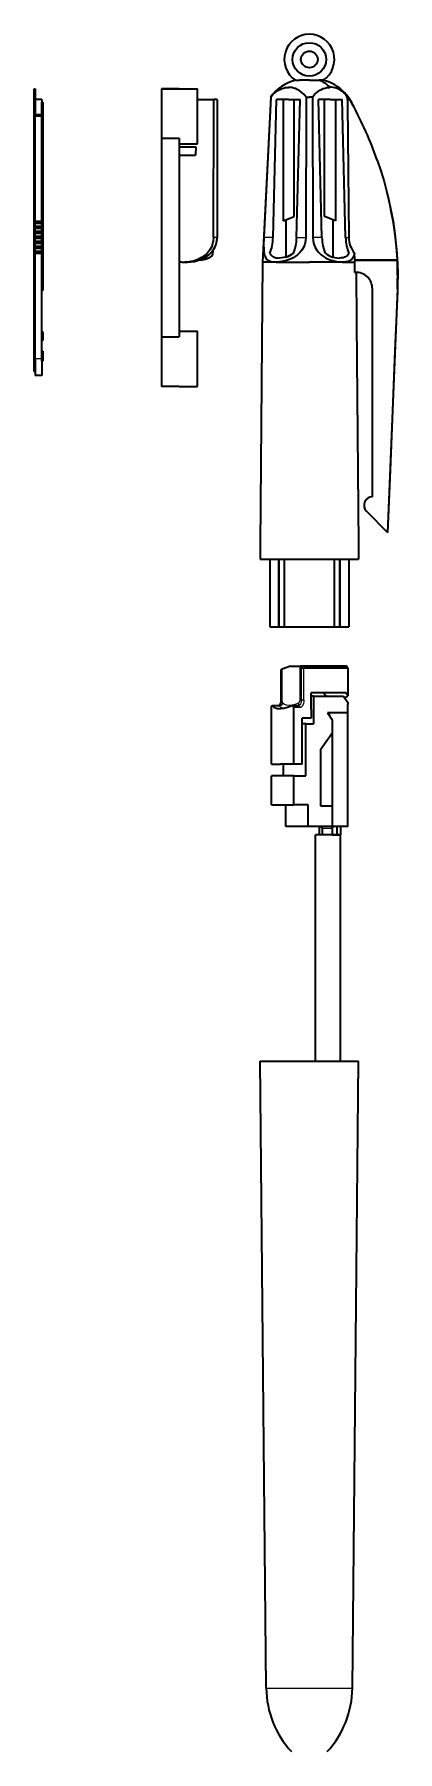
# Model space of a CAD drawing. Extents: x 291 to 1058, y 103 to 772.
# Drawn here: x 572.8 to 616.2, y 510.7 to 716 of the extents above; entities that cross this region are included whole.
import ezdxf

# ---------------------------------------------------------------- set-up
doc = ezdxf.new("R2010")
doc.units = 0

msp = doc.modelspace()

# ---------------------------------------------------------------- linework, layer by layer
at = {"color": 7, "lineweight": 35, "ltscale": 0.007712}
msp.add_line((604, 710.49), (604.31, 710.49), dxfattribs=at)
at = {"color": 7, "lineweight": 35, "ltscale": 0.004517}
msp.add_line((604.31, 710.49), (604.49, 710.49), dxfattribs=at)
at = {"color": 7, "lineweight": 35, "ltscale": 0.029521}
for q in [(604.49, 710.49), (606.85, 710.49)]:
    msp.add_line((605.67, 710.49), q, dxfattribs=at)
at = {"color": 7, "lineweight": 35, "ltscale": 0.012228}
msp.add_line((607.34, 710.49), (606.85, 710.49), dxfattribs=at)
at = {"color": 7, "lineweight": 35, "ltscale": 0.001088}
msp.add_line((607.38, 710.48), (607.34, 710.49), dxfattribs=at)
at = {"color": 7, "lineweight": 35, "ltscale": 0.037}
msp.add_line((572.75, 708.01), (572.75, 709.49), dxfattribs=at)
at = {"color": 7, "lineweight": 35, "ltscale": 0.002499}
for p, q in [((572.75, 709.49), (572.85, 709.49)), ((572.75, 708.01), (572.85, 708.01)), ((572.75, 704.21), (572.85, 704.21)), ((572.75, 702.81), (572.85, 702.81)), ((572.75, 702.78), (572.85, 702.78)), ((572.75, 698.85), (572.85, 698.85)), ((572.75, 698.69), (572.85, 698.69)), ((572.75, 681.69), (572.85, 681.69)), ((572.75, 681.3), (572.85, 681.3)), ((572.75, 680.29), (572.85, 680.29)), ((572.75, 679.72), (572.85, 679.72)), ((572.75, 675.98), (572.85, 675.98)), ((572.75, 675.66), (572.85, 675.66))]:
    msp.add_line(p, q, dxfattribs=at)
at = {"color": 7, "lineweight": 35, "ltscale": 0.032336}
msp.add_line((572.85, 709.49), (572.85, 708.19), dxfattribs=at)
at = {"color": 7, "lineweight": 35, "ltscale": 0.0825}
for p, q in [((587.97, 709.49), (587.97, 706.19)), ((592.27, 706.19), (592.27, 709.49)), ((592.27, 702.89), (592.27, 706.19)), ((592.27, 677.19), (592.27, 680.49)), ((587.97, 677.19), (587.97, 673.89)), ((592.27, 673.89), (592.27, 677.19)), ((606.16, 636.85), (606.16, 633.55))]:
    msp.add_line(p, q, dxfattribs=at)
at = {"color": 7, "lineweight": 35, "ltscale": 0.052499}
for p, q in [((590.07, 709.49), (587.97, 709.49)), ((587.97, 703.57), (590.07, 703.57)), ((587.97, 679.82), (590.07, 679.82)), ((590.07, 673.89), (587.97, 673.89)), ((590.07, 673.89), (587.97, 673.89))]:
    msp.add_line(p, q, dxfattribs=at)
at = {"color": 7, "lineweight": 35, "ltscale": 0.1075}
msp.add_line((587.97, 709.49), (592.27, 709.49), dxfattribs=at)
at = {"color": 7, "lineweight": 35, "ltscale": 0.055}
for p, q in [((590.07, 709.49), (592.27, 709.49)), ((590.07, 702.89), (592.27, 702.89)), ((590.07, 680.49), (592.27, 680.49)), ((590.07, 673.89), (592.27, 673.89)), ((590.07, 673.89), (592.27, 673.89))]:
    msp.add_line(p, q, dxfattribs=at)
at = {"color": 7, "lineweight": 35, "ltscale": 0.494345}
msp.add_line((601.04, 708.49), (600.07, 688.74), dxfattribs=at)
at = {"color": 7, "lineweight": 35, "ltscale": 0.420591}
msp.add_line((601.05, 708.49), (600.23, 691.69), dxfattribs=at)
at = {"color": 7, "lineweight": 35, "ltscale": 0.000422668}
msp.add_line((601.05, 708.49), (601.04, 708.49), dxfattribs=at)
at = {"color": 7, "lineweight": 35, "ltscale": 0.420084}
for p, q in [((605.27, 708.49), (605.25, 691.69)), ((606.06, 708.49), (606.09, 691.69))]:
    msp.add_line(p, q, dxfattribs=at)
at = {"color": 7, "lineweight": 35, "ltscale": 0.00988}
for p in [(605.27, 708.49), (606.06, 708.49)]:
    msp.add_line(p, (605.67, 708.49), dxfattribs=at)
at = {"color": 7, "lineweight": 35, "ltscale": 0.002197}
msp.add_line((609.84, 709.06), (609.9, 708.99), dxfattribs=at)
at = {"color": 7, "lineweight": 35, "ltscale": 0.001964}
msp.add_line((609.9, 708.99), (609.9, 708.92), dxfattribs=at)
at = {"color": 7, "lineweight": 35, "ltscale": 0.00019996}
msp.add_line((609.9, 708.99), (609.9, 708.99), dxfattribs=at)
at = {"color": 7, "lineweight": 35, "ltscale": 3.34651e-05}
msp.add_line((609.9, 708.99), (609.9, 708.99), dxfattribs=at)
at = {"color": 7, "lineweight": 35, "ltscale": 0.00235}
msp.add_line((609.96, 708.85), (609.9, 708.92), dxfattribs=at)
at = {"color": 7, "lineweight": 35, "ltscale": 0.094836}
msp.add_line((572.75, 704.21), (572.75, 708.01), dxfattribs=at)
at = {"color": 7, "lineweight": 35, "ltscale": 0.045642}
for p, q in [((572.85, 708.19), (572.85, 706.37)), ((573.66, 708.19), (573.66, 706.37)), ((573.66, 708.19), (573.66, 706.37))]:
    msp.add_line(p, q, dxfattribs=at)
at = {"color": 7, "lineweight": 35, "ltscale": 0.020125}
for p, q in [((573.66, 708.19), (572.85, 708.19)), ((573.66, 706.37), (572.85, 706.37)), ((573.66, 706.19), (572.85, 706.19)), ((573.66, 693.61), (572.85, 693.61)), ((573.66, 693.38), (572.85, 693.38)), ((573.66, 693.01), (572.85, 693.01)), ((573.66, 692.78), (572.85, 692.78)), ((573.66, 692.41), (572.85, 692.41)), ((573.66, 692.18), (572.85, 692.18)), ((573.66, 691.81), (572.85, 691.81)), ((573.66, 691.58), (572.85, 691.58)), ((573.66, 691.21), (572.85, 691.21)), ((573.66, 690.98), (572.85, 690.98)), ((573.66, 690.61), (572.85, 690.61)), ((573.66, 690.38), (572.85, 690.38)), ((573.66, 690.01), (572.85, 690.01)), ((573.66, 689.78), (572.85, 689.78)), ((573.66, 675.2), (572.85, 675.2)), ((573.66, 675.19), (572.85, 675.19))]:
    msp.add_line(p, q, dxfattribs=at)
at = {"color": 7, "lineweight": 35, "ltscale": 0.004358}
for p, q in [((572.85, 706.19), (572.85, 706.37)), ((573.66, 706.19), (573.66, 706.37)), ((573.66, 706.19), (573.66, 706.37))]:
    msp.add_line(p, q, dxfattribs=at)
at = {"color": 7, "lineweight": 35, "ltscale": 0.002501}
for p, q in [((573.76, 707.86), (573.66, 707.86)), ((573.76, 703.49), (573.66, 703.49)), ((573.76, 703.09), (573.66, 703.09)), ((573.76, 700.23), (573.66, 700.23)), ((573.76, 699.02), (573.66, 699.02)), ((573.76, 698.69), (573.66, 698.69)), ((573.76, 698.69), (573.66, 698.69)), ((573.76, 695.7), (573.66, 695.7)), ((573.76, 695.45), (573.66, 695.45)), ((573.76, 695.29), (573.66, 695.29)), ((573.76, 692.49), (573.66, 692.49)), ((573.76, 691.47), (573.66, 691.47)), ((573.76, 690.46), (573.66, 690.46)), ((573.76, 690.16), (573.66, 690.16)), ((573.76, 689.15), (573.66, 689.15)), ((573.76, 685.36), (573.66, 685.36)), ((573.76, 680.4), (573.66, 680.4)), ((573.76, 679.38), (573.66, 679.38)), ((573.76, 678.11), (573.66, 678.11)), ((573.76, 676.9), (573.66, 676.9))]:
    msp.add_line(p, q, dxfattribs=at)
at = {"color": 7, "lineweight": 35, "ltscale": 0.109074}
for p, q in [((573.66, 703.49), (573.66, 707.86)), ((573.76, 707.86), (573.76, 703.49))]:
    msp.add_line(p, q, dxfattribs=at)
at = {"color": 7, "lineweight": 35, "ltscale": 0.040675}
msp.add_line((573.76, 706.95), (573.76, 705.32), dxfattribs=at)
at = {"color": 7, "lineweight": 35, "ltscale": 0.048912}
msp.add_line((592.27, 708.19), (594.22, 708.19), dxfattribs=at)
at = {"color": 7, "lineweight": 35, "ltscale": 0.412585}
msp.add_line((594.19, 691.69), (594.22, 708.19), dxfattribs=at)
at = {"color": 7, "lineweight": 35, "ltscale": 0.010666}
msp.add_line((594.65, 708.19), (594.22, 708.19), dxfattribs=at)
at = {"color": 7, "lineweight": 35, "ltscale": 0.412557}
msp.add_line((594.65, 708.19), (594.63, 691.69), dxfattribs=at)
at = {"color": 7, "lineweight": 35, "ltscale": 0.412716}
for p, q in [((601.32, 691.69), (601.74, 708.19)), ((604.15, 691.69), (604.57, 708.19)), ((607.18, 691.69), (606.77, 708.19)), ((607.18, 691.69), (606.77, 708.19)), ((610.01, 691.69), (609.59, 708.19))]:
    msp.add_line(p, q, dxfattribs=at)
at = {"color": 7, "lineweight": 35, "ltscale": 0.035356}
for p, q in [((603.16, 708.19), (601.74, 708.19)), ((608.18, 708.19), (609.59, 708.19))]:
    msp.add_line(p, q, dxfattribs=at)
at = {"color": 7, "lineweight": 35, "ltscale": 0.3625}
for p, q in [((602.52, 708.19), (602.52, 693.69)), ((608.81, 708.19), (608.81, 693.69))]:
    msp.add_line(p, q, dxfattribs=at)
at = {"color": 7, "lineweight": 35, "ltscale": 0.035355}
for p, q in [((603.16, 708.19), (604.57, 708.19)), ((608.18, 708.19), (606.77, 708.19))]:
    msp.add_line(p, q, dxfattribs=at)
at = {"color": 7, "lineweight": 35, "ltscale": 0.35}
for p, q in [((603.84, 694.19), (603.84, 708.19)), ((607.5, 694.19), (607.5, 708.19))]:
    msp.add_line(p, q, dxfattribs=at)
at = {"color": 7, "lineweight": 13, "ltscale": 0.006865}
msp.add_line((610.24, 708.16), (610.51, 708.16), dxfattribs=at)
at = {"color": 7, "lineweight": 35, "ltscale": 0.01195}
msp.add_line((610.24, 708.16), (610.24, 707.68), dxfattribs=at)
at = {"color": 7, "lineweight": 35, "ltscale": 0.399861}
msp.add_line((610.24, 707.68), (610.39, 691.69), dxfattribs=at)
at = {"color": 7, "lineweight": 35, "ltscale": 0.001181}
msp.add_line((610.8, 707.68), (610.8, 707.73), dxfattribs=at)
msp.add_line((610.8, 707.68), (610.8, 707.73), dxfattribs=at)
at = {"color": 7, "lineweight": 35, "ltscale": 0.31468}
for p, q in [((572.85, 693.61), (572.85, 706.19)), ((573.66, 693.61), (573.66, 706.19)), ((573.66, 693.61), (573.66, 706.19))]:
    msp.add_line(p, q, dxfattribs=at)
at = {"color": 7, "lineweight": 35, "ltscale": 0.040677}
msp.add_line((573.76, 705.56), (573.76, 703.93), dxfattribs=at)
at = {"color": 7, "lineweight": 35, "ltscale": 0.065622}
for p, q in [((587.97, 706.19), (587.97, 703.57)), ((587.97, 679.82), (587.97, 677.19))]:
    msp.add_line(p, q, dxfattribs=at)
at = {"color": 7, "lineweight": 35, "ltscale": 0.035001}
msp.add_line((572.75, 702.81), (572.75, 704.21), dxfattribs=at)
at = {"color": 7, "lineweight": 35, "ltscale": 0.000787354}
msp.add_line((572.75, 702.78), (572.75, 702.81), dxfattribs=at)
at = {"color": 7, "lineweight": 35, "ltscale": 0.0983}
msp.add_line((572.75, 698.85), (572.75, 702.78), dxfattribs=at)
at = {"color": 7, "lineweight": 35, "ltscale": 0.01004}
for p, q in [((573.66, 703.09), (573.66, 703.49)), ((573.76, 703.49), (573.76, 703.09))]:
    msp.add_line(p, q, dxfattribs=at)
at = {"color": 7, "lineweight": 35, "ltscale": 0.0715}
msp.add_line((573.66, 700.23), (573.66, 703.09), dxfattribs=at)
at = {"color": 7, "lineweight": 35, "ltscale": 0.074919}
msp.add_line((573.76, 703.09), (573.76, 700.1), dxfattribs=at)
at = {"color": 7, "lineweight": 35}
for p, q in [((587.97, 703.57), (587.97, 679.82)), ((590.07, 703.57), (590.07, 679.82)), ((600.07, 688.74), (599.79, 654.94)), ((613.21, 660.68), (613.21, 685.57)), ((616.21, 685.57), (615.04, 656.44)), ((611.33, 681.52), (611.55, 654.94)), ((606.41, 593.21), (606.41, 620.26)), ((609.41, 593.21), (609.41, 620.26)), ((600.52, 518.26), (599.79, 593.21)), ((610.82, 518.26), (611.55, 593.21))]:
    msp.add_line(p, q, dxfattribs=at)
at = {"color": 7, "lineweight": 35, "ltscale": 0.05}
msp.add_line((590.07, 702.53), (592.07, 702.53), dxfattribs=at)
at = {"color": 7, "lineweight": 35, "ltscale": 0.025004}
msp.add_line((592.07, 702.53), (592.05, 701.53), dxfattribs=at)
at = {"color": 7, "lineweight": 35, "ltscale": 0.270981}
msp.add_line((594.64, 702.53), (594.63, 691.69), dxfattribs=at)
at = {"color": 7, "lineweight": 35, "ltscale": 0.03042}
for p, q in [((573.66, 699.02), (573.66, 700.23)), ((573.76, 700.23), (573.76, 699.02)), ((573.66, 676.9), (573.66, 678.11)), ((573.76, 678.11), (573.76, 676.9))]:
    msp.add_line(p, q, dxfattribs=at)
at = {"color": 7, "lineweight": 35, "ltscale": 0.049574}
msp.add_line((590.07, 701.53), (592.05, 701.53), dxfattribs=at)
at = {"color": 7, "lineweight": 35, "ltscale": 0.003912}
msp.add_line((572.75, 698.69), (572.75, 698.85), dxfattribs=at)
at = {"color": 7, "lineweight": 35, "ltscale": 0.425}
msp.add_line((572.75, 681.69), (572.75, 698.69), dxfattribs=at)
at = {"color": 7, "lineweight": 35, "ltscale": 0.00804}
for p, q in [((573.66, 698.69), (573.66, 699.02)), ((573.76, 699.02), (573.76, 698.69))]:
    msp.add_line(p, q, dxfattribs=at)
at = {"color": 7, "lineweight": 35, "ltscale": 0.074921}
for p, q in [((573.66, 695.7), (573.66, 698.69)), ((573.76, 698.69), (573.76, 695.7))]:
    msp.add_line(p, q, dxfattribs=at)
at = {"color": 7, "lineweight": 35, "ltscale": 0.006079}
for p, q in [((573.66, 695.45), (573.66, 695.7)), ((573.76, 695.7), (573.76, 695.45))]:
    msp.add_line(p, q, dxfattribs=at)
at = {"color": 7, "lineweight": 35, "ltscale": 0.003961}
for p, q in [((573.66, 695.29), (573.66, 695.45)), ((573.76, 695.45), (573.76, 695.29))]:
    msp.add_line(p, q, dxfattribs=at)
at = {"color": 7, "lineweight": 35, "ltscale": 0.07}
for p, q in [((573.66, 692.49), (573.66, 695.29)), ((573.76, 695.29), (573.76, 692.49))]:
    msp.add_line(p, q, dxfattribs=at)
at = {"color": 7, "lineweight": 35, "ltscale": 0.035193}
for p, q in [((602.52, 693.69), (603.84, 694.19)), ((608.81, 693.69), (607.5, 694.19))]:
    msp.add_line(p, q, dxfattribs=at)
at = {"color": 7, "lineweight": 35, "ltscale": 0.00564}
for p, q in [((572.85, 693.38), (572.85, 693.61)), ((572.85, 692.18), (572.85, 692.41)), ((573.66, 693.61), (573.66, 693.38)), ((573.66, 693.61), (573.66, 693.38)), ((573.66, 692.41), (573.66, 692.18)), ((573.66, 692.41), (573.66, 692.18)), ((572.85, 691.58), (572.85, 691.81)), ((572.85, 690.38), (572.85, 690.61)), ((573.66, 691.81), (573.66, 691.58)), ((573.66, 691.81), (573.66, 691.58)), ((573.66, 690.61), (573.66, 690.38)), ((573.66, 690.61), (573.66, 690.38))]:
    msp.add_line(p, q, dxfattribs=at)
at = {"color": 7, "lineweight": 35, "ltscale": 0.00936}
for p, q in [((572.85, 693.01), (572.85, 693.38)), ((572.85, 692.41), (572.85, 692.78)), ((572.85, 691.81), (572.85, 692.18)), ((573.66, 693.01), (573.66, 693.38)), ((573.66, 693.01), (573.66, 693.38)), ((573.66, 692.41), (573.66, 692.78)), ((573.66, 692.41), (573.66, 692.78)), ((573.66, 691.81), (573.66, 692.18)), ((573.66, 691.81), (573.66, 692.18)), ((572.85, 691.21), (572.85, 691.58)), ((572.85, 690.61), (572.85, 690.98)), ((572.85, 690.01), (572.85, 690.38)), ((573.66, 691.21), (573.66, 691.58)), ((573.66, 691.21), (573.66, 691.58)), ((573.66, 690.61), (573.66, 690.98)), ((573.66, 690.61), (573.66, 690.98)), ((573.66, 690.01), (573.66, 690.38)), ((573.66, 690.01), (573.66, 690.38))]:
    msp.add_line(p, q, dxfattribs=at)
at = {"color": 7, "lineweight": 35, "ltscale": 0.005641}
for p, q in [((572.85, 692.78), (572.85, 693.01)), ((573.66, 693.01), (573.66, 692.78)), ((573.66, 693.01), (573.66, 692.78)), ((572.85, 690.98), (572.85, 691.21)), ((572.85, 689.78), (572.85, 690.01)), ((573.66, 691.21), (573.66, 690.98)), ((573.66, 691.21), (573.66, 690.98)), ((573.66, 690.01), (573.66, 689.78)), ((573.66, 690.01), (573.66, 689.78))]:
    msp.add_line(p, q, dxfattribs=at)
at = {"color": 7, "lineweight": 35, "ltscale": 0.02554}
msp.add_line((573.66, 691.47), (573.66, 692.49), dxfattribs=at)
at = {"color": 7, "lineweight": 35, "ltscale": 0.049251}
msp.add_line((573.76, 692.49), (573.76, 690.52), dxfattribs=at)
at = {"color": 7, "lineweight": 35, "ltscale": 0.111472}
for p, q in [((602.84, 693.81), (602.84, 689.36)), ((608.5, 693.81), (608.5, 689.36))]:
    msp.add_line(p, q, dxfattribs=at)
at = {"color": 7, "lineweight": 35, "ltscale": 0.02542}
for p, q in [((573.66, 690.46), (573.66, 691.47)), ((573.76, 691.47), (573.76, 690.46)), ((572.75, 680.29), (572.75, 681.3))]:
    msp.add_line(p, q, dxfattribs=at)
at = {"color": 7, "lineweight": 35, "ltscale": 0.0075}
for p, q in [((573.66, 690.16), (573.66, 690.46)), ((573.76, 690.46), (573.76, 690.16))]:
    msp.add_line(p, q, dxfattribs=at)
at = {"color": 7, "lineweight": 35, "ltscale": 0.02525}
for p, q in [((573.66, 689.15), (573.66, 690.16)), ((573.76, 690.16), (573.76, 689.15))]:
    msp.add_line(p, q, dxfattribs=at)
at = {"color": 7, "lineweight": 13, "ltscale": 0.004297}
msp.add_line((594.05, 689.89), (594.05, 690.06), dxfattribs=at)
at = {"color": 7, "lineweight": 35, "ltscale": 0.007207}
msp.add_line((594.13, 690.18), (594.13, 689.89), dxfattribs=at)
at = {"color": 7, "lineweight": 35, "ltscale": 0.007208}
msp.add_line((594.13, 689.89), (594.13, 690.18), dxfattribs=at)
at = {"color": 7, "lineweight": 13, "ltscale": 0.010783}
msp.add_line((594.63, 691.69), (594.19, 691.69), dxfattribs=at)
at = {"color": 7, "lineweight": 35, "ltscale": 2.74658e-05}
msp.add_line((594.63, 691.69), (594.63, 691.69), dxfattribs=at)
msp.add_line((594.63, 691.69), (594.63, 691.69), dxfattribs=at)
at = {"color": 7, "lineweight": 13, "ltscale": 0.027385}
for p, q in [((601.32, 691.69), (600.23, 691.69)), ((604.15, 691.69), (605.25, 691.69)), ((607.18, 691.69), (606.09, 691.69))]:
    msp.add_line(p, q, dxfattribs=at)
at = {"color": 7, "lineweight": 13, "ltscale": 0.00934}
msp.add_line((610.01, 691.69), (610.39, 691.69), dxfattribs=at)
at = {"color": 7, "lineweight": 35, "ltscale": 0.314679}
for p, q in [((572.85, 677.19), (572.85, 689.78)), ((573.66, 677.19), (573.66, 689.78)), ((573.66, 677.19), (573.66, 689.78))]:
    msp.add_line(p, q, dxfattribs=at)
at = {"color": 7, "lineweight": 35, "ltscale": 0.094588}
for p, q in [((573.66, 685.36), (573.66, 689.15)), ((573.76, 689.15), (573.76, 685.36))]:
    msp.add_line(p, q, dxfattribs=at)
at = {"color": 7, "lineweight": 35, "ltscale": 0.01525}
msp.add_line((590.46, 688.76), (591.07, 688.76), dxfattribs=at)
at = {"color": 7, "lineweight": 35, "ltscale": 0.008}
msp.add_line((591.07, 688.74), (590.75, 688.74), dxfattribs=at)
msp.add_line((591.07, 688.74), (590.75, 688.74), dxfattribs=at)
at = {"color": 7, "lineweight": 35, "ltscale": 0.002203}
msp.add_line((592.38, 688.93), (592.29, 688.93), dxfattribs=at)
msp.add_line((592.38, 688.93), (592.29, 688.93), dxfattribs=at)
at = {"color": 7, "lineweight": 13, "ltscale": 0.000750746}
msp.add_line((592.38, 688.93), (592.35, 688.93), dxfattribs=at)
at = {"color": 7, "lineweight": 13, "ltscale": 0.015613}
msp.add_line((593.06, 689.25), (593.69, 689.25), dxfattribs=at)
at = {"color": 7, "lineweight": 13, "ltscale": 0.003722}
msp.add_line((593.9, 689.89), (594.05, 689.89), dxfattribs=at)
at = {"color": 7, "lineweight": 13, "ltscale": 0.002197}
msp.add_line((594.05, 689.89), (594.13, 689.89), dxfattribs=at)
at = {"color": 7, "lineweight": 35, "ltscale": 0.041005}
msp.add_line((601.71, 688.74), (600.07, 688.74), dxfattribs=at)
at = {"color": 7, "lineweight": 35, "ltscale": 0.098994}
for p in [(601.71, 688.74), (609.63, 688.74)]:
    msp.add_line(p, (605.67, 688.74), dxfattribs=at)
at = {"color": 7, "lineweight": 35, "ltscale": 0.03743}
msp.add_line((609.63, 688.74), (611.12, 688.74), dxfattribs=at)
at = {"color": 7, "lineweight": 35, "ltscale": 0.018812}
msp.add_line((611.11, 689.06), (611.08, 689.81), dxfattribs=at)
at = {"color": 7, "lineweight": 35, "ltscale": 0.003285}
msp.add_line((611.11, 689.06), (611.12, 688.93), dxfattribs=at)
at = {"color": 7, "lineweight": 13, "ltscale": 0.127037}
msp.add_line((611.11, 689.06), (616.19, 689.06), dxfattribs=at)
at = {"color": 7, "lineweight": 35, "ltscale": 0.004613}
msp.add_line((611.12, 688.74), (611.12, 688.93), dxfattribs=at)
at = {"color": 7, "lineweight": 13, "ltscale": 0.127051}
msp.add_line((611.12, 688.93), (616.2, 688.93), dxfattribs=at)
at = {"color": 7, "lineweight": 35, "ltscale": 0.030603}
msp.add_line((611.13, 687.52), (611.12, 688.74), dxfattribs=at)
at = {"color": 7, "lineweight": 35, "ltscale": 0.003286}
msp.add_line((616.2, 688.93), (616.19, 689.06), dxfattribs=at)
msp.add_line((616.2, 688.93), (616.19, 689.06), dxfattribs=at)
at = {"color": 7, "lineweight": 35, "ltscale": 0.001277}
msp.add_line((611.18, 687.52), (611.13, 687.52), dxfattribs=at)
at = {"color": 7, "lineweight": 35, "ltscale": 0.003644}
msp.add_line((611.13, 687.52), (611.28, 687.52), dxfattribs=at)
at = {"color": 7, "lineweight": 35, "ltscale": 0.150005}
msp.add_line((611.28, 687.52), (611.33, 681.52), dxfattribs=at)
at = {"color": 7, "lineweight": 35, "ltscale": 0.00979}
msp.add_line((572.75, 681.3), (572.75, 681.69), dxfattribs=at)
at = {"color": 7, "lineweight": 35, "ltscale": 0.014165}
msp.add_line((572.75, 679.72), (572.75, 680.29), dxfattribs=at)
at = {"color": 7, "lineweight": 35, "ltscale": 0.093462}
msp.add_line((572.75, 675.98), (572.75, 679.72), dxfattribs=at)
at = {"color": 7, "lineweight": 35, "ltscale": 0.025421}
for p, q in [((573.66, 679.38), (573.66, 680.4)), ((573.76, 680.4), (573.76, 679.38))]:
    msp.add_line(p, q, dxfattribs=at)
at = {"color": 7, "lineweight": 35, "ltscale": 0.008133}
msp.add_line((572.75, 675.66), (572.75, 675.98), dxfattribs=at)
at = {"color": 7, "lineweight": 35, "ltscale": 0.049811}
for p, q in [((572.85, 677.19), (572.85, 675.2)), ((573.66, 677.19), (573.66, 675.2)), ((573.66, 677.19), (573.66, 675.2))]:
    msp.add_line(p, q, dxfattribs=at)
at = {"color": 7, "lineweight": 13, "ltscale": 0.020125}
msp.add_line((573.66, 677.19), (572.85, 677.19), dxfattribs=at)
at = {"color": 7, "lineweight": 35, "ltscale": 0.000189209}
for p, q in [((572.85, 675.19), (572.85, 675.2)), ((573.66, 675.19), (573.66, 675.2)), ((573.66, 675.19), (573.66, 675.2))]:
    msp.add_line(p, q, dxfattribs=at)
at = {"color": 7, "lineweight": 35, "ltscale": 0.089636}
msp.add_line((612.5, 658.98), (615.04, 656.44), dxfattribs=at)
at = {"color": 7, "lineweight": 35, "ltscale": 0.0425}
for p, q in [((599.79, 654.94), (599.79, 653.24)), ((611.55, 654.94), (611.55, 653.24))]:
    msp.add_line(p, q, dxfattribs=at)
at = {"color": 7, "lineweight": 35, "ltscale": 0.294}
msp.add_line((599.79, 653.24), (611.55, 653.24), dxfattribs=at)
at = {"color": 7, "lineweight": 35, "ltscale": 0.202499}
for p, q in [((600.94, 653.24), (600.94, 645.14)), ((601.99, 653.24), (601.99, 645.14)), ((602.03, 653.24), (602.03, 645.14)), ((602.7, 645.14), (602.7, 653.24)), ((608.64, 653.24), (608.64, 645.14)), ((609.3, 645.14), (609.3, 653.24)), ((609.34, 645.14), (609.34, 653.24)), ((610.39, 653.24), (610.39, 645.14))]:
    msp.add_line(p, q, dxfattribs=at)
at = {"color": 7, "lineweight": 35, "ltscale": 0.026227}
for p, q in [((600.94, 645.14), (601.99, 645.14)), ((609.34, 645.14), (610.39, 645.14))]:
    msp.add_line(p, q, dxfattribs=at)
at = {"color": 7, "lineweight": 35, "ltscale": 0.023921}
msp.add_line((601.87, 645.14), (602.83, 645.14), dxfattribs=at)
at = {"color": 7, "lineweight": 35, "ltscale": 0.000996399}
for p, q in [((601.99, 645.14), (602.03, 645.14)), ((609.34, 645.14), (609.3, 645.14))]:
    msp.add_line(p, q, dxfattribs=at)
at = {"color": 7, "lineweight": 35, "ltscale": 0.148438}
msp.add_line((602.7, 645.14), (608.64, 645.14), dxfattribs=at)
at = {"color": 7, "lineweight": 35, "ltscale": 0.020654}
msp.add_line((608.64, 645.14), (609.46, 645.14), dxfattribs=at)
at = {"color": 7, "lineweight": 35, "ltscale": 0.001567}
msp.add_line((602.27, 640.02), (602.33, 640.04), dxfattribs=at)
at = {"color": 7, "lineweight": 35, "ltscale": 0.090266}
msp.add_line((602.27, 640.02), (602.27, 636.41), dxfattribs=at)
at = {"color": 7, "lineweight": 35, "ltscale": 0.002455}
msp.add_line((602.42, 640.07), (602.33, 640.04), dxfattribs=at)
at = {"color": 7, "lineweight": 13, "ltscale": 0.090823}
msp.add_line((602.33, 640.04), (602.33, 636.41), dxfattribs=at)
at = {"color": 7, "lineweight": 35, "ltscale": 0.026302}
msp.add_line((603.41, 640.45), (602.42, 640.07), dxfattribs=at)
at = {"color": 7, "lineweight": 13, "ltscale": 0.091695}
msp.add_line((602.42, 636.41), (602.42, 640.07), dxfattribs=at)
at = {"color": 7, "lineweight": 35, "ltscale": 0.028793}
msp.add_line((603.41, 640.45), (604.56, 640.45), dxfattribs=at)
at = {"color": 7, "lineweight": 13, "ltscale": 0.101393}
msp.add_line((604.56, 636.39), (604.56, 640.45), dxfattribs=at)
at = {"color": 7, "lineweight": 35, "ltscale": 0.000993347}
msp.add_line((604.56, 640.45), (604.6, 640.45), dxfattribs=at)
at = {"color": 7, "lineweight": 35, "ltscale": 0.138275}
msp.add_line((610.13, 640.45), (604.6, 640.45), dxfattribs=at)
at = {"color": 7, "lineweight": 13, "ltscale": 0.098792}
msp.add_line((604.72, 636.39), (604.72, 640.34), dxfattribs=at)
at = {"color": 7, "lineweight": 35, "ltscale": 0.132048}
msp.add_line((610.29, 640.2), (605.01, 640.2), dxfattribs=at)
at = {"color": 7, "lineweight": 13, "ltscale": 0.095073}
msp.add_line((605.01, 636.39), (605.01, 640.2), dxfattribs=at)
at = {"color": 7, "lineweight": 35, "ltscale": 0.082312}
msp.add_line((610.29, 640.2), (610.29, 636.9), dxfattribs=at)
at = {"color": 7, "lineweight": 35, "ltscale": 0.104297}
msp.add_line((610.05, 637.24), (605.88, 637.24), dxfattribs=at)
at = {"color": 7, "lineweight": 35, "ltscale": 0.049762}
msp.add_line((605.88, 635.25), (605.88, 637.24), dxfattribs=at)
at = {"color": 7, "lineweight": 35, "ltscale": 0.007071}
msp.add_line((606.16, 636.85), (605.88, 636.85), dxfattribs=at)
at = {"color": 7, "lineweight": 35, "ltscale": 0.058336}
msp.add_line((606.16, 636.85), (608.5, 636.85), dxfattribs=at)
at = {"color": 7, "lineweight": 35, "ltscale": 0.01028}
msp.add_line((607.6, 636.9), (607.37, 637.24), dxfattribs=at)
at = {"color": 7, "lineweight": 35, "ltscale": 0.003825}
msp.add_line((607.74, 636.85), (607.6, 636.9), dxfattribs=at)
at = {"color": 7, "lineweight": 35, "ltscale": 0.03139}
msp.add_line((608.5, 636.85), (609.75, 636.85), dxfattribs=at)
at = {"color": 7, "lineweight": 35, "ltscale": 0.023269}
msp.add_line((609.75, 636.85), (610.29, 636.09), dxfattribs=at)
at = {"color": 7, "lineweight": 35, "ltscale": 0.010281}
msp.add_line((610.29, 636.9), (610.05, 637.24), dxfattribs=at)
at = {"color": 7, "lineweight": 35, "ltscale": 0.006589}
msp.add_line((601.12, 635.25), (601.12, 635.51), dxfattribs=at)
at = {"color": 7, "lineweight": 35, "ltscale": 0.162738}
for p, q in [((601.12, 628.74), (601.12, 635.25)), ((603.8, 628.74), (603.8, 635.25))]:
    msp.add_line(p, q, dxfattribs=at)
at = {"color": 7, "lineweight": 35, "ltscale": 0.002527}
msp.add_line((601.31, 635.71), (601.2, 635.71), dxfattribs=at)
at = {"color": 7, "lineweight": 13, "ltscale": 0.003056}
msp.add_line((601.37, 635.69), (601.24, 635.69), dxfattribs=at)
at = {"color": 7, "lineweight": 35, "ltscale": 0.016943}
msp.add_line((601.98, 635.71), (601.31, 635.71), dxfattribs=at)
at = {"color": 7, "lineweight": 13, "ltscale": 0.016943}
msp.add_line((602.04, 635.69), (601.37, 635.69), dxfattribs=at)
at = {"color": 7, "lineweight": 35, "ltscale": 0.000490567}
msp.add_line((602, 635.71), (601.98, 635.71), dxfattribs=at)
at = {"color": 7, "lineweight": 13, "ltscale": 0.000877736}
msp.add_line((602.04, 635.69), (602.08, 635.7), dxfattribs=at)
at = {"color": 7, "lineweight": 13, "ltscale": 0.001465}
msp.add_line((602.33, 636.41), (602.27, 636.41), dxfattribs=at)
at = {"color": 7, "lineweight": 13, "ltscale": 0.002295}
msp.add_line((602.42, 636.41), (602.33, 636.41), dxfattribs=at)
at = {"color": 7, "lineweight": 35, "ltscale": 0.000362354}
msp.add_line((603.52, 635.69), (603.51, 635.68), dxfattribs=at)
at = {"color": 7, "lineweight": 35, "ltscale": 0.002486}
msp.add_line((603.71, 635.71), (603.61, 635.71), dxfattribs=at)
at = {"color": 7, "lineweight": 35, "ltscale": 0.016934}
msp.add_line((604.39, 635.71), (603.71, 635.71), dxfattribs=at)
at = {"color": 7, "lineweight": 13, "ltscale": 0.001126}
msp.add_line((603.85, 635.51), (603.8, 635.51), dxfattribs=at)
at = {"color": 7, "lineweight": 35, "ltscale": 0.006592}
msp.add_line((603.8, 635.25), (603.8, 635.51), dxfattribs=at)
at = {"color": 7, "lineweight": 13, "ltscale": 0.016933}
msp.add_line((604.53, 635.51), (603.85, 635.51), dxfattribs=at)
at = {"color": 7, "lineweight": 13, "ltscale": 0.003975}
msp.add_line((604.56, 636.39), (604.72, 636.39), dxfattribs=at)
at = {"color": 7, "lineweight": 13, "ltscale": 0.007249}
msp.add_line((605.01, 636.39), (604.72, 636.39), dxfattribs=at)
at = {"color": 7, "lineweight": 35, "ltscale": 0.025238}
msp.add_line((605.88, 635.25), (605.88, 634.24), dxfattribs=at)
at = {"color": 7, "lineweight": 35, "ltscale": 0.061417}
msp.add_line((610.29, 634.85), (607.83, 634.85), dxfattribs=at)
at = {"color": 7, "lineweight": 35, "ltscale": 0.024187}
msp.add_line((607.83, 634.85), (608.39, 634.06), dxfattribs=at)
at = {"color": 7, "lineweight": 35, "ltscale": 0.015528}
msp.add_line((608.07, 634.5), (608.43, 634), dxfattribs=at)
at = {"color": 7, "lineweight": 35, "ltscale": 0.052881}
msp.add_line((610.29, 634.85), (608.17, 634.85), dxfattribs=at)
at = {"color": 7, "lineweight": 35, "ltscale": 0.005327}
msp.add_line((610.29, 636.09), (610.29, 635.87), dxfattribs=at)
at = {"color": 7, "lineweight": 35, "ltscale": 0.025674}
msp.add_line((610.29, 634.85), (610.29, 635.87), dxfattribs=at)
at = {"color": 7, "lineweight": 35, "ltscale": 0.339761}
msp.add_line((610.29, 621.26), (610.29, 634.85), dxfattribs=at)
at = {"color": 7, "lineweight": 35, "ltscale": 0.026517}
msp.add_line((605.88, 634.24), (604.82, 634.24), dxfattribs=at)
at = {"color": 7, "lineweight": 35, "ltscale": 0.1375}
msp.add_line((604.82, 628.74), (604.82, 634.24), dxfattribs=at)
at = {"color": 7, "lineweight": 35, "ltscale": 0.010606}
msp.add_line((605.24, 633.55), (604.82, 633.55), dxfattribs=at)
at = {"color": 7, "lineweight": 35, "ltscale": 0.154999}
msp.add_line((605.24, 627.35), (605.24, 633.55), dxfattribs=at)
at = {"color": 7, "lineweight": 35, "ltscale": 0.022981}
msp.add_line((605.24, 633.55), (606.16, 633.55), dxfattribs=at)
at = {"color": 7, "lineweight": 35, "ltscale": 0.061543}
msp.add_line((607.01, 630.49), (608.43, 632.5), dxfattribs=at)
at = {"color": 7, "lineweight": 35, "ltscale": 0.000320435}
msp.add_line((608.43, 634), (608.42, 634), dxfattribs=at)
at = {"color": 7, "lineweight": 35, "ltscale": 0.318549}
msp.add_line((608.43, 621.26), (608.43, 634), dxfattribs=at)
at = {"color": 7, "lineweight": 35, "ltscale": 0.035429}
msp.add_line((608.43, 632.5), (608.43, 633.91), dxfattribs=at)
at = {"color": 7, "lineweight": 35, "ltscale": 0.168298}
msp.add_line((607.01, 630.49), (607.01, 623.76), dxfattribs=at)
at = {"color": 7, "lineweight": 35, "ltscale": 0.026971}
for p, q in [((601.12, 628.74), (602.2, 628.74)), ((602.2, 627.35), (601.12, 627.35)), ((601.12, 623.85), (602.2, 623.85))]:
    msp.add_line(p, q, dxfattribs=at)
at = {"color": 7, "lineweight": 35, "ltscale": 0.040204}
for p, q in [((603.8, 628.74), (602.2, 628.74)), ((603.8, 627.35), (602.2, 627.35)), ((602.2, 623.85), (603.8, 623.85))]:
    msp.add_line(p, q, dxfattribs=at)
at = {"color": 7, "lineweight": 35, "ltscale": 0.034808}
msp.add_line((602.56, 627.35), (602.56, 628.74), dxfattribs=at)
at = {"color": 7, "lineweight": 35, "ltscale": 0.025381}
msp.add_line((604.82, 628.74), (603.8, 628.74), dxfattribs=at)
at = {"color": 7, "lineweight": 35, "ltscale": 0.0875}
for p, q in [((601.12, 623.85), (601.12, 627.35)), ((603.8, 623.85), (603.8, 627.35))]:
    msp.add_line(p, q, dxfattribs=at)
at = {"color": 7, "lineweight": 35, "ltscale": 0.035988}
msp.add_line((603.8, 627.35), (605.24, 627.35), dxfattribs=at)
at = {"color": 7, "lineweight": 35, "ltscale": 0.064763}
for p, q in [((602.84, 621.26), (602.84, 623.85)), ((605.53, 621.26), (605.53, 623.85))]:
    msp.add_line(p, q, dxfattribs=at)
at = {"color": 7, "lineweight": 35, "ltscale": 0.043059}
msp.add_line((605.53, 623.85), (603.8, 623.85), dxfattribs=at)
at = {"color": 7, "lineweight": 35, "ltscale": 0.035532}
msp.add_line((607.01, 623.76), (608.43, 623.76), dxfattribs=at)
at = {"color": 7, "lineweight": 35, "ltscale": 0.0625}
msp.add_line((608.43, 621.26), (608.43, 623.76), dxfattribs=at)
at = {"color": 7, "lineweight": 35, "ltscale": 0.067175}
msp.add_line((605.53, 621.26), (602.84, 621.26), dxfattribs=at)
at = {"color": 7, "lineweight": 35, "ltscale": 0.072655}
msp.add_line((608.43, 621.26), (605.53, 621.26), dxfattribs=at)
at = {"color": 7, "lineweight": 35, "ltscale": 0.075}
msp.add_line((609.41, 620.26), (606.41, 620.26), dxfattribs=at)
at = {"color": 7, "lineweight": 35, "ltscale": 0.025}
for p, q in [((606.85, 621.26), (606.85, 620.26)), ((608.97, 621.26), (608.97, 620.26)), ((609.41, 621.26), (609.41, 620.26))]:
    msp.add_line(p, q, dxfattribs=at)
at = {"color": 7, "lineweight": 35, "ltscale": 0.02}
for p, q in [((607.21, 621.06), (607.21, 620.26)), ((608.41, 621.06), (608.41, 620.26))]:
    msp.add_line(p, q, dxfattribs=at)
at = {"color": 7, "lineweight": 13, "ltscale": 0.029875}
msp.add_line((607.21, 621.06), (608.41, 621.06), dxfattribs=at)
at = {"color": 7, "lineweight": 35, "ltscale": 0.014142}
msp.add_line((608.41, 620.26), (608.97, 620.26), dxfattribs=at)
at = {"color": 7, "lineweight": 35, "ltscale": 0.046417}
msp.add_line((610.29, 621.26), (608.43, 621.26), dxfattribs=at)
at = {"color": 7, "lineweight": 35, "ltscale": 0.010983}
msp.add_line((608.97, 620.26), (609.41, 620.26), dxfattribs=at)
at = {"color": 7, "lineweight": 35, "ltscale": 0.147}
for p, q in [((599.79, 593.21), (605.67, 593.21)), ((605.67, 593.21), (611.55, 593.21))]:
    msp.add_line(p, q, dxfattribs=at)
at = {"color": 7, "lineweight": 13, "ltscale": 0.128751}
for p, q in [((600.52, 518.26), (605.67, 518.26)), ((605.67, 518.26), (610.82, 518.26))]:
    msp.add_line(p, q, dxfattribs=at)
at = {"color": 7, "lineweight": 35}
for points in [[(601.05, 708.49), (601.3, 708.79), (601.58, 709.05), (601.96, 709.31), (602.16, 709.41), (602.36, 709.5), (602.59, 709.57), (602.82, 709.62), (603.19, 709.65)], [(605.27, 708.49), (605.04, 708.79), (604.77, 709.05), (604.41, 709.31), (604.22, 709.41), (604.01, 709.5), (603.79, 709.57), (603.56, 709.62), (603.19, 709.65)], [(606.06, 708.49), (606.3, 708.79), (606.56, 709.05), (606.92, 709.31), (607.12, 709.41), (607.32, 709.5), (607.55, 709.57), (607.78, 709.62), (608.14, 709.65)], [(613.79, 700.94), (614.22, 699.67), (614.61, 698.39), (614.96, 697.1), (615.19, 696.14), (615.4, 695.17), (615.69, 693.66), (615.92, 692.13), (616.08, 690.6), (616.19, 689.06)], [(613.79, 700.94), (614.22, 699.67), (614.61, 698.39), (614.96, 697.1), (615.19, 696.14), (615.4, 695.17), (615.69, 693.66), (615.92, 692.13), (616.08, 690.6), (616.19, 689.06)], [(615.4, 695.04), (615.65, 693.69), (615.86, 692.33), (615.99, 691.29), (616.1, 690.24), (616.21, 688.63), (616.24, 687.34), (616.23, 686.03), (616.2, 685.29), (615.91, 678.15), (615.34, 663.88), (615.04, 656.44)], [(594.19, 691.69), (594.17, 691.3), (594.08, 690.92), (593.95, 690.56), (593.76, 690.22), (593.52, 689.91), (593.35, 689.73), (593.17, 689.57), (592.77, 689.29), (592.33, 689.07), (591.91, 688.92), (591.48, 688.82), (591.07, 688.76)], [(591.07, 688.74), (591.49, 688.77), (591.94, 688.84), (592.41, 688.97), (592.87, 689.16), (593.11, 689.28), (593.34, 689.42), (593.62, 689.63), (593.89, 689.88), (594.12, 690.16), (594.34, 690.51), (594.5, 690.89), (594.59, 691.28), (594.63, 691.69)], [(600.23, 691.69), (600.2, 690.77), (600.21, 690.33), (600.23, 690.03), (600.27, 689.75), (600.31, 689.57), (600.37, 689.42), (600.47, 689.23), (600.6, 689.08), (600.76, 688.96), (600.89, 688.89), (601.03, 688.84), (601.35, 688.77), (601.71, 688.74)], [(605.25, 691.69), (605.22, 691.29), (605.12, 690.89), (604.97, 690.52), (604.75, 690.17), (604.52, 689.89), (604.26, 689.64), (603.97, 689.42), (603.74, 689.28), (603.5, 689.16), (603.04, 688.97), (602.58, 688.85), (602.13, 688.77), (601.71, 688.74)], [(606.09, 691.69), (606.12, 691.29), (606.21, 690.89), (606.37, 690.52), (606.58, 690.17), (606.81, 689.89), (607.08, 689.64), (607.36, 689.42), (607.59, 689.28), (607.83, 689.16), (608.29, 688.97), (608.75, 688.85), (609.2, 688.77), (609.63, 688.74)], [(593.72, 689.25), (593.26, 689.08), (592.81, 688.97), (592.38, 688.93)], [(593.72, 689.25), (593.26, 689.08), (592.81, 688.97), (592.38, 688.93)], [(600.94, 689.81), (601.02, 689.68), (601.12, 689.56), (601.23, 689.47), (601.35, 689.39), (601.49, 689.33), (601.64, 689.28), (601.84, 689.25), (602.06, 689.23)], [(603.76, 689.81), (603.55, 689.66), (603.32, 689.54), (603.08, 689.44), (602.84, 689.36), (602.37, 689.26), (602.06, 689.23)], [(607.57, 689.81), (607.79, 689.66), (608.02, 689.54), (608.26, 689.44), (608.5, 689.36), (608.96, 689.26), (609.27, 689.23)], [(610.4, 689.81), (610.31, 689.68), (610.22, 689.56), (610.11, 689.47), (609.98, 689.39), (609.85, 689.33), (609.7, 689.28), (609.49, 689.25), (609.27, 689.23)], [(611.08, 689.81), (611.04, 689.63), (610.99, 689.46), (610.89, 689.27), (610.77, 689.11), (610.61, 688.98), (610.48, 688.9), (610.33, 688.84), (610, 688.77), (609.63, 688.74)], [(601.12, 635.51), (601.13, 635.6), (601.15, 635.68), (601.17, 635.7), (601.2, 635.71)], [(601.24, 635.69), (601.41, 635.56), (601.61, 635.46), (601.83, 635.39), (602.01, 635.37), (602.2, 635.36)], [(602.27, 636.41), (602.25, 636.13), (602.18, 635.91), (602.11, 635.78), (602.05, 635.73), (602, 635.71)], [(603.51, 635.68), (603.06, 635.5), (602.61, 635.39), (602.2, 635.36)]]:
    msp.add_lwpolyline(points, dxfattribs=at)
at = {"color": 7, "lineweight": 13}
for points in [[(593.69, 689.25), (593.24, 689.08), (592.79, 688.97), (592.38, 688.93)], [(594.05, 689.89), (594.02, 689.69), (593.94, 689.51), (593.83, 689.36), (593.69, 689.25)], [(602.61, 635.39), (602.4, 635.46), (602.21, 635.56), (602.04, 635.69)], [(602.08, 635.7), (602.16, 635.75), (602.23, 635.83), (602.3, 636.01), (602.32, 636.14), (602.33, 636.41)], [(602.5, 636.05), (602.46, 636.14), (602.43, 636.26), (602.42, 636.41)], [(603.25, 635.74), (602.95, 635.77), (602.81, 635.81), (602.69, 635.87), (602.59, 635.95), (602.5, 636.05)], [(604.35, 636.03), (603.97, 635.87), (603.6, 635.77), (603.25, 635.74)], [(604.72, 636.39), (604.71, 636.24), (604.68, 636.09), (604.62, 635.95), (604.54, 635.82), (604.44, 635.73)], [(605.01, 636.39), (605, 636.23), (604.95, 635.97), (604.88, 635.77), (604.79, 635.64), (604.68, 635.56), (604.61, 635.52), (604.53, 635.51)]]:
    msp.add_lwpolyline(points, dxfattribs=at)
at = {"color": 7, "lineweight": 35}
for radius in [2, 1]:
    msp.add_circle((605.67, 712.99), radius, dxfattribs=at)
for centre, radius, start, end in [((605.67, 712.99), 3, 303.8256, 236.1744), ((605.13, 705.62), 5, 103.1156, 144.9762), ((606.2, 705.62), 5, 43.3838, 76.3834), ((608.12, 707.18), 2.48, 54.7098, 89.4474), ((607.81, 706.7), 3.05, 46.769, 55.1924), ((605.04, 704.58), 6.57, 28.683, 42.1542), ((609.19, 708.15), 1.05, 0.9002, 42.1544), ((606.41, 705.48), 4.9, 33.2518, 43.5228), ((605.12, 704.61), 6.46, 28.4614, 33.4048), ((569.83, 685.48), 46.6, 19.386, 28.4628), ((592.03, 691.7), 2.6, 324.1597, 359.8393), ((590.65, 690.75), 2, 253.1474, 264.637), ((590.65, 690.75), 2, 253.1474, 264.637), ((590.75, 691.65), 2.9, 264.3174, 270.1295), ((590.75, 691.65), 2.9, 264.3174, 270.1295), ((590.75, 692.34), 3.59, 270.0872, 275.1293), ((593.43, 689.9), 0.705, 294.6586, 359.4551), ((593.43, 689.9), 0.705, 294.6586, 359.4551), ((601.95, 692.35), 3.12, 286.5496, 305.5368), ((609.39, 692.35), 3.12, 234.4632, 253.4504), ((577.5, 687.13), 38.74, 1.2292, 2.6602), ((577.5, 687.13), 38.74, 1.1187, 2.6603), ((577.44, 687.13), 38.8, 357.6959, 1.1164), ((611.26, 685.57), 1.95, 0.038, 92.1376), ((613.21, 659.68), 0.999, 89.9257, 225.019), ((604.06, 639.71), 0.908, 43.937, 53.9351), ((606.09, 637.71), 4.88, 30.6104, 34.1248), ((609.46, 637.76), 1.19, 291.3774, 314.1638), ((601.2, 635.66), 0.0563, 40.7692, 86.3716), ((603.61, 635.53), 0.183, 89.9554, 117.2646), ((603.6, 635.51), 0.199, 359.7153, 88.9397), ((604.38, 635.83), 0.115, 273.0794, 304.4326), ((607.01, 621.06), 0.2, 0.0001, 86.5745), ((611.88, 518.37), 11.37, 180.558, 222.7195), ((599.45, 518.37), 11.37, 317.2805, 359.442)]:
    msp.add_arc(centre, radius, start, end, dxfattribs=at)
at = {"color": 7, "lineweight": 13}
for centre, radius, start, end in [((593.7, 689.3), 0.05, 247.9854, 291.8885), ((602.02, 635.6), 0.11, 59.1301, 99.6414), ((602.08, 636.13), 0.432, 269.946, 348.7651), ((604.15, 636.39), 0.41, 298.7644, 0.5494)]:
    msp.add_arc(centre, radius, start, end, dxfattribs=at)
at = {"color": 7, "lineweight": 35}
for centre, major_axis, ratio, start_param, end_param in [((606.05, 705.63), (0.01, -4.99), 0.707473, 2.505627, 2.911756), ((598.5, 691.83), (0, -4), 0.707107, 1.039623, 1.535016), ((601.33, 691.83), (0, -4), 0.707107, 1.039623, 1.535016), ((610.01, 691.83), (0, 4), 0.707107, 1.606577, 2.101969), ((612.84, 691.83), (0, -4), 0.707107, 4.74817, 5.243562), ((616.04, 691.83), (5.65, 0.23), 0.706199, 3.118908, 3.613388), ((604.87, 640.34), (-0.195, 0.12), 0.381966, 0.96546, 2.588018), ((608.17, 634.65), (0, 0.2), 0.707107, 0, 2.356194), ((608.29, 633.91), (0, 0.2), 0.707107, 4.712389, 5.497787), ((608.55, 621.06), (0, -0.2), 0.707107, 3.141593, 4.712389)]:
    msp.add_ellipse(centre, major_axis=major_axis, ratio=ratio, start_param=start_param, end_param=end_param, dxfattribs=at)
at = {"color": 7, "lineweight": 13}
for centre, major_axis, ratio, start_param, end_param in [((601.98, 635.51), (0, -0.2), 0.707107, 2.700612, 3.141594), ((604.2, 636.03), (0.161, -0.344), 0.355319, 0.256717, 1.406578), ((604.39, 635.51), (0, -0.2), 0.707107, 1.570797, 3.141593)]:
    msp.add_ellipse(centre, major_axis=major_axis, ratio=ratio, start_param=start_param, end_param=end_param, dxfattribs=at)

doc.saveas('drawing.dxf')
